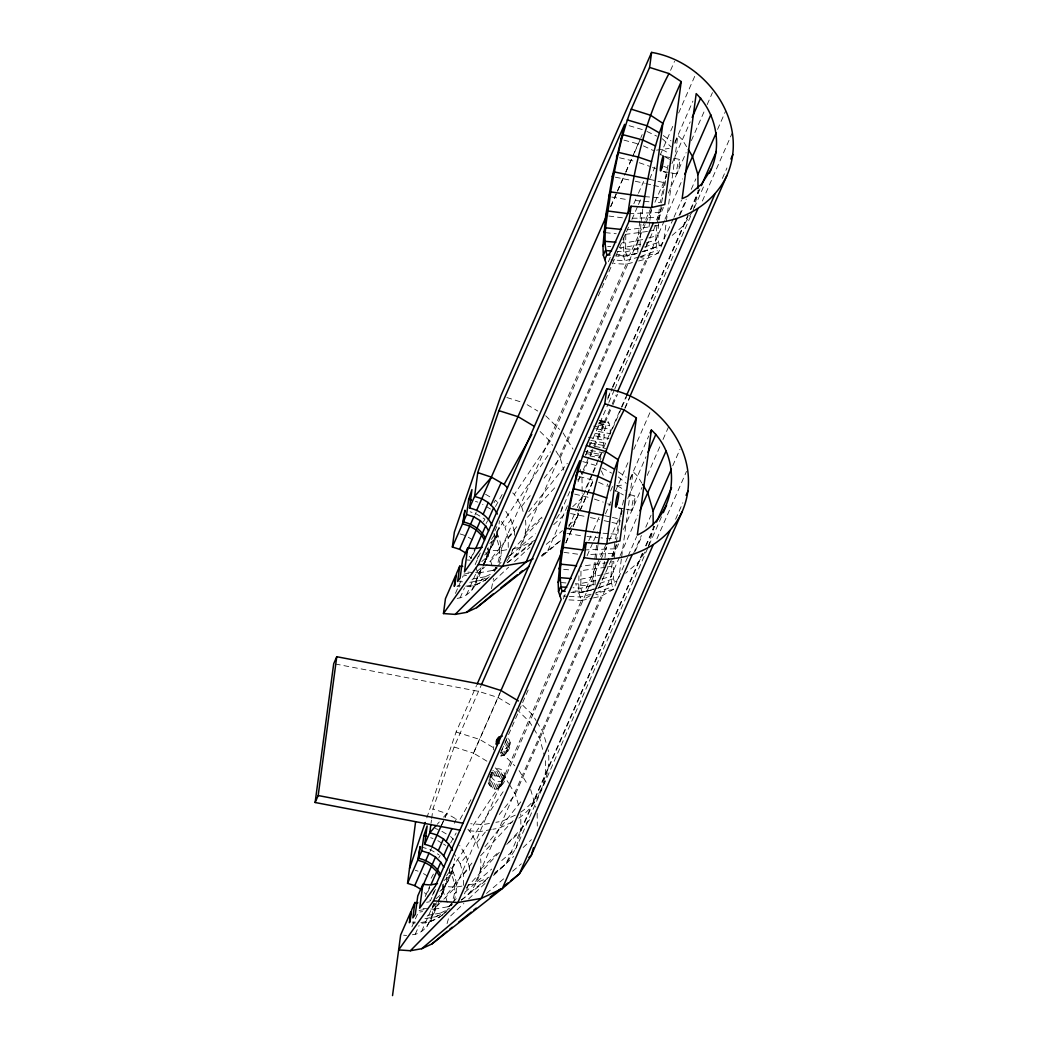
<?xml version="1.0" encoding="UTF-8"?>
<svg xmlns="http://www.w3.org/2000/svg" width="1048" height="1048" viewBox="0 0 1048 1048"><rect width="100%" height="100%" fill="white"/><g stroke="black" fill="none" stroke-linecap="round" stroke-linejoin="round"><path stroke-width="0.75" stroke-dasharray="5 3.75" d="M603.006 447.928L604.644 430.361L606.451 423.68L608.312 422.003C610.866 426.942 610.84 433.361 608.888 438.523L593.915 435.667M578.928 575.797L578.758 592.854L581.378 600.543L455.539 887.224L440.789 902.289M580.972 571.16L580.802 588.216L582.216 592.382L591.675 589.959M623.848 237.817L623.586 256.511L626.193 264.201L500.355 550.881L485.604 565.946M625.787 234.817L625.617 251.874L627.032 256.039L636.503 253.616M593.469 597.91L601.028 596.273L613.46 589.408C609.15 579.544 611.914 568.514 612.674 558.204M621.372 559.003L619.001 576.78L616.447 581.339L614.56 582.007L613.447 578.745L613.814 561.545L609.242 562.357M638.546 261.004L646.262 259.013L658.275 253.066C653.061 238.97 657.934 223.512 659.258 209.063M642.738 251.847L659.375 245.664C655.904 232.25 659.926 217.971 661.301 204.426M639.673 221.141L637.59 245.049L637.891 253.223M640.865 223.971L639.922 248.586L625.617 251.874L617.822 251.376M641.035 222.477L642.751 208.919M612.857 556.606L615.163 540.598M614.167 558.348L615.988 543.978M431.042 823.23L431.462 820.047M431.684 818.462L432.955 808.925L454.111 747.001L481.595 684.383M673.366 218.678L661.262 244.996L643.446 251.625L646.419 246.293L646.865 243.057M649.026 226.879L649.668 222.019M649.891 220.407L651.411 209.076M603.779 566.457L606.373 547.043M621.595 557.392L633.058 471.718L637.551 476.12L641.782 483.062M686.597 146.72L682.366 139.777L677.886 135.375L663.816 240.437L658.275 253.066L640.787 256.708M632.18 218.233L640.014 218.167L641.415 208.945M596.6 545.288L593.495 569.431L593.076 589.566M597.936 545.261L595.539 564.793L595.107 584.928L580.802 588.216L573.007 587.718M661.537 202.814L666.934 174.02M616.237 542.366L620.848 516.271M668.034 165.283L660.227 202.644L655.419 202.277M623.586 500.145L615.412 538.986L600.962 537.86M600.53 460.295L600.976 458.015L587.496 455.448M621.176 514.791L622.119 510.363M499.149 562.789C503.027 552.493 501.468 540.414 495.429 531.284M506.721 561.387L511.332 554.222L513.009 548.34M507.101 562.815C520.961 553.279 527.563 535.869 525.428 519.428L556.868 485.512M453.666 901.503C458.041 890.525 457.282 877.504 450.601 867.626M468.194 884.682L466.517 890.577L464.382 893.865M461.199 900.101C474.403 891.049 482.473 874.936 480.626 858.902M457.203 598.421C465.063 597.255 471.836 591.766 475.373 584.745C477.246 571.867 488.931 561.545 487.333 548.196M483.639 565.907L487.412 555.06M484.163 563.117C487.779 555.623 492.154 547.475 491.407 538.908M486.364 559.697L491.486 545.785M484.661 555.021C494.027 546.755 498.56 532.829 499.372 520.777M492.495 545.746L499.438 527.655M491.473 588.688L493.529 578.273M412.388 934.764C428.697 932.943 432.169 915.363 437.501 902.996M442.518 884.538L442.597 891.403L440.736 897.9L430.545 921.087M440.081 898.319L446.658 882.128L446.592 875.25M441.549 896.04L446.658 882.128M439.833 891.363C449.042 883.49 453.116 869.984 454.57 858.495M447.666 882.089L454.622 863.997M493.752 746.608L493.32 749.883M556.632 518.446L560.732 512.079L562.409 506.25M447.064 923.576L448.741 917.707L463.858 903.455M506.747 752.451L507.18 749.163L504.468 744.696L507.52 737.74C513.9 743.137 507.743 757.128 499.398 755.87L502.451 748.914M569.274 529.633L576.125 519.009L577.854 512.931M578.286 511.411L582.203 497.748L592.592 474.102M488.263 782.581C499.831 803.567 510.52 767.175 489.599 777.904M501.691 785.149C509.904 777.708 502.372 763.245 492.652 770.948M693.082 210.583L698.086 193.107L698.047 190.029M648.267 546.925L653.258 529.45L653.231 526.371M498.01 562.226C501.114 552.846 499.241 541.999 493.922 533.76M453.195 898.568C456.299 889.189 454.413 878.342 449.094 870.102M589.238 445.334L590.05 442.872M426.811 817.859L456.116 731.989L476.513 685.523M585.609 455.304L587.692 449.828L604.159 452.972M674.86 143.511L677.886 135.375M630.018 479.067L648.764 435.942M630.031 479.866L633.058 471.718M610.722 206.273L616.617 192.832M617.272 191.339L625.132 173.418M625.8 171.924L640.21 139.083M640.865 137.589L642.175 134.602M610.709 206.744L625.184 173.772M625.839 172.265L633.739 154.279M634.394 152.785L640.315 139.292M670.576 70.347L674.532 61.347M455.448 593.391L463.085 575.994L467.395 575.234M470.657 558.728L475.111 548.589M475.203 549.702L471.377 558.401L469.255 556.318M460.072 597.91L464.526 587.771M477.194 558.912L478.478 556.003M475.163 564.61L480.259 553.016M608.351 261.817L610.303 257.336M633.857 203.692L637.787 194.758M638.442 193.264L643.629 181.435M466.491 594.923L476.67 571.736L481.884 567.243L471.705 590.443M494.918 530.93L496.831 526.581M598.342 295.89L629.272 225.438M631.905 219.438L637.826 205.958M638.481 204.452L641.114 198.452M649.668 178.972L654.934 166.986M660.188 154.986L673.353 125.013M678.619 113.027L696.383 72.548M483.351 563.903L489.626 552.283M488.827 551.431L493.922 539.838L497.577 534.153M475.373 584.745L483.01 567.361M674.807 142.384L692.925 101.093M645.136 221.049L629.455 255.188L627.032 256.039L616.159 255.411M645.791 219.556L651.031 207.622M645.136 224.573L550.017 441.274L514.319 494.486L521.603 506.42L523.751 513.756M645.791 223.08L651.673 209.692M654.934 202.251L666.698 175.475M671.912 163.58L690.213 121.882M656.506 220.028L662.441 206.548M668.362 193.055L686.126 152.589M691.379 140.589L704.544 110.616M707.177 104.617L712.444 92.63M646.419 246.293L655.59 225.412M658.21 219.451L663.436 207.53M664.366 220.643L560.182 457.963L543.938 478.36M665.021 219.15L682.707 178.841M674.008 217.224L681.554 200.037M679.039 215.561L686.23 199.159M680.073 214.853L686.65 199.854M691.248 189.374L695.859 178.881M717.566 129.415L725.465 111.429M607.892 397.506L611.822 388.559M612.477 387.066L687.815 215.429M690.435 209.469L698.937 190.081M607.604 399.236L612.189 388.782M612.844 387.288L688.248 215.521M690.868 209.534L700.051 188.64M560.732 512.079L569.745 491.551M585.832 454.871L608.207 403.912M608.862 402.419L614.128 390.432M614.783 388.926L691.117 215.076M694.392 207.596L703.549 186.727M567.492 505.804L547.095 552.27L539.406 558.322M578.024 481.831L582.623 471.338M583.291 469.832L593.155 447.352M593.81 445.859L611.574 405.38M612.242 403.886L616.185 394.886M587.889 461.814L581.967 475.294L577.54 480.076M590.522 455.815L593.81 448.321M594.478 446.815L612.242 406.349M612.897 404.856L617.508 394.362M702.383 201.006L731.989 133.555M568.75 527.105L576.649 509.118M577.304 507.625L583.225 494.132M585.858 488.132L598.369 459.653M599.024 458.159L600.989 453.666M603.622 447.666L620.73 408.694M621.385 407.2L625.997 396.707M593.234 472.622L597.124 463.753M599.718 457.832L602.967 450.444M621.438 408.353L610.303 433.741L595.33 430.885M622.093 406.86L626.691 396.419M722.386 178.396L726.971 167.955M486.888 761.162L473.486 753.132L500.983 690.514M565.894 542.641L572.444 527.707M573.099 526.214L594.085 478.412M624.804 408.091L629.416 397.598M500.093 692.977L443.985 820.008M565.881 543.087L572.47 528.1M573.125 526.594L594.177 478.635M625.106 408.183L630.372 396.196M411.903 926.838L418.27 912.336L422.567 911.577M425.213 896.525L429.667 886.372M429.746 887.499L426.562 894.743L424.44 892.66M415.257 934.253L419.082 925.554M432.379 895.254L434.291 890.905M435.431 889.359L430.348 900.952L427.322 895.988M563.156 598.998L565.789 592.998M588.819 540.532L592.775 531.533M593.43 530.026L599.351 516.533M610.539 491.054L613.172 485.054M421.676 931.266L431.855 908.079L437.068 903.586L439.269 900.18M432.667 906.219L433.977 903.258M434.252 903.376L432.339 907.725L432.405 914.59M489.927 776.516L491.761 772.337C488.447 779.922 501.245 785.673 504.743 778.192M490.071 776.725L492.049 772.337M501.547 750.643L528.519 689.191M587.077 555.781L592.998 542.301M593.666 540.794L597.609 531.808M605.508 513.821L610.774 501.822M615.373 491.329L628.538 461.356M633.791 449.369L650.245 411.89M488.879 781.192L491.316 775.625M490.883 776.804L493.936 769.848M488.748 784.245L491.8 777.289M492.455 776.07L495.507 769.114M501.232 756.001L504.284 749.032L507.625 747.997L509.8 745.495M505.765 745.98L508.817 739.023M426.89 926.786L437.068 903.586M437.881 901.739L444.797 888.625M444.011 887.774L449.094 876.18L452.762 870.495M438.143 901.542L442.597 891.403M489.678 785.764L492.73 778.808M494.211 775.756L497.276 768.8M502.988 755.687L506.04 748.731M506.695 747.512L509.747 740.556M504.56 754.953L510.245 742.207M490.988 787.048L494.04 780.092M496.045 775.887L499.097 768.931M505.843 753.853L510.258 743.897M492.573 788.004L495.625 781.048M497.813 776.437L500.865 769.481M494.342 788.568L497.407 781.611M499.411 777.393L502.464 770.437M496.176 788.685L499.228 781.729M500.708 778.677L503.761 771.721M497.931 788.384L500.996 781.415M501.638 780.21L504.691 773.241M606.216 543.964L584.64 591.531L582.216 592.382L572.889 591.845M499.516 787.651L505.188 774.904M500.787 786.55L505.202 776.594M600.19 561.217L505.202 777.616L469.504 830.828L476.774 842.762L478.517 848.684M600.845 559.724L606.74 546.283M609.36 540.309L622.473 510.455M627.713 498.507L646.053 456.731M611.691 556.383L616.958 544.384M623.534 529.397L641.966 487.425M647.219 475.438L660.384 445.466M663.017 439.466L668.938 425.973M618.621 543.873L598.631 587.967M619.538 556.999L515.367 794.305L498.101 815.986M620.193 555.505L637.878 515.197M627.503 557.405L613.46 589.408L595.958 593.05M628.158 555.912L636.673 536.524M633.568 553.396L641.415 535.502M635.245 551.196L641.835 536.196M645.778 527.21L651.044 515.223M672.75 465.757L679.995 449.264M642.345 553.265L506.079 863.709L493.228 874.766M645.62 545.812L654.122 526.424M642.778 553.357L520.922 830.946L515.917 848.422L506.079 863.709L494.918 872.617M646.053 545.877L654.568 526.476M647.612 548.418L515.917 848.422L498.966 862.884M648.922 545.432L662.009 515.616M656.899 538.842L686.505 471.39M675.606 519.219L682.811 502.804M474.914 514.987L476.237 512.014M430.099 851.33L431.422 848.356M441.339 825.968L443.33 821.501M441.522 825.012L446.723 813.549L458.29 820.217M454.387 823.283L456.286 819.077M483.521 521.655L484.923 519.127L475.464 513.468L470.185 511.83M494.001 502.699L495.403 500.171L497.407 502.149M486.076 523.568L487.648 520.725M495.494 506.551L503.341 492.364M460.072 819.353L471.941 797.895M438.706 857.998L440.094 855.469M431.147 878.185L433.414 874.084M450.666 842.893L456.168 832.964M448.374 908.498C442.099 917.838 430.872 922.45 419.96 923.511M494.473 571.383L497.145 567.23M692.27 211.853L683.244 225.87L669.227 237.935M484.084 563.837L485.551 561.558M644.992 552.021L638.429 562.213L625.577 573.269M450.981 905.655L452.317 903.572M494.001 570.872L496.084 567.675M449.88 906.153L451.256 904.018M491.473 539.458L550.396 451.767M446.658 875.8L504.664 789.458M508.267 547.37L508.188 538.043L505.005 527.262L510.979 519.743L504.507 509.118M521.603 506.42L531.755 493.66M463.478 885.337L463.36 874.386L460.19 863.604L466.164 856.085L459.692 845.461M476.774 842.762L485.918 831.287M496.477 537.925L498.18 535.79M492.101 565.959L490.307 559.868L518.577 524.432M528.729 511.712L567.322 463.347M451.662 874.268L453.365 872.133M447.286 902.302L445.492 896.21L472.74 862.059M484.936 846.784L521.498 800.973M437.186 824.357L439.295 821.946M443.54 817.152L446.723 813.549L432.955 808.925M508.188 538.043L514.398 531.336L510.979 519.743M463.36 874.386L469.583 867.679L466.164 856.085M480.613 855.771L513.14 820.676M499.32 547.567L501.088 545.667M496.556 567.204L493.451 570.544L492.56 567.492M497.669 566.012L503.21 560.038M512.092 550.488L542.039 518.262M454.505 883.909L456.273 882.01M451.74 903.546L448.636 906.887L447.732 903.835M452.841 902.354L458.395 896.381M466.164 888.023L499.438 852.221M508.306 842.671L530.498 818.802M475.674 572.667L478.792 572.889L484.464 567.099M430.859 909.022L433.977 909.232L439.649 903.442M525.572 532.646L543.283 515.865M480.744 868.989L499.647 851.081M506.734 844.374L520.922 830.946L520.738 814.034M493.569 581.365L508.673 567.112M514.607 561.518L530.026 546.977M553.737 524.603L564.413 514.529M572.719 506.708L582.203 497.748L582.151 492.94M468.6 898.974L486.39 882.193M493.503 875.486L513.664 856.465M523.149 847.518L531.454 839.684M499.424 557.353L501.193 555.676M454.596 893.695L456.378 892.018M485.29 580.094L487.621 578.064M486.482 579.177L489.324 576.728M441.666 915.52L444.509 913.07M489.744 543.427L493.922 539.838M481.792 561.558L485.958 557.968M560.497 540.742L547.095 552.27L541.502 554.877M520.712 812.148C540.965 798.668 551.497 773.843 548.222 749.87M443.88 880.674L449.094 876.18M518.826 818.108C537.821 805.113 548.038 781.572 545.183 758.817M435.929 898.804L441.143 894.311M433.715 905.328L436.846 902.629M507.73 557.3L511.332 554.222M521.996 545.143L535.305 533.773M477.168 881.486L491.695 869.08M485.145 576.767L472.871 578.955L469.53 582.361L480.953 580.33L485.145 576.767L493.228 572.994M478.792 572.889L492.586 570.439L496.28 567.309M509.8 555.807L519.638 547.449L535.436 540.1M440.33 913.109L428.043 915.297L424.702 918.703L436.138 916.673L440.33 913.109L449.867 908.668M433.977 909.232L447.771 906.782L451.465 903.651M464.985 892.149L474.823 883.792L489.18 877.111M546.244 544.37L562.435 530.629M568.658 525.349L576.125 519.009M486.495 893.407L503.918 878.604M512.629 871.202L521.341 863.801M474.993 585.347L485.538 580.003L474.993 585.347L464.775 587.168M430.178 921.69L440.723 916.345M514.948 556.069L532.305 542.209M470.133 892.411L487.477 878.552M541.358 555.702L560.353 540.611M507.481 562.684L531.768 543.48M461.382 900.035L485.669 880.831M568.972 599.901L581.378 600.543L593.076 594.098M480.953 580.33L488.761 576.675M436.138 916.673L446.356 911.917M492.586 570.439L498.193 567.82M447.771 906.782L453.378 904.162M515.236 815.161L502.306 821.174L495.874 822.313M512.184 822.117L499.254 828.13L492.822 829.269M640.708 256.485L657.332 250.302M597.923 588.19L616.447 581.339M595.88 592.827L612.517 586.644M659.375 245.664L661.262 244.996M644.507 247.04L658.262 242.402M642.476 251.677L656.231 247.04M599.692 583.382L613.447 578.745M599.181 587.509L611.403 583.382M642.686 239.586L625.289 242.966L622.171 242.717M648.817 237.909L658 235.42M640.656 244.223L623.259 247.603L620.141 247.354M646.786 242.56L655.969 240.058M602.469 574.671L580.474 579.308L577.356 579.059M604.002 574.265L613.185 571.763M595.84 580.566L578.431 583.946L575.313 583.697M601.958 578.902L611.154 576.4M632.363 262.603L626.193 264.201L613.787 263.559M637.223 253.21L629.455 255.188L617.076 254.454M639.188 257.048L625.001 260.677L611.01 259.878M597.072 588.36L584.64 591.531L572.247 590.797M591.216 594.203L580.186 597.019L569.3 596.404M636.293 253.59L623.586 256.511L615.792 256.013M591.478 589.932L578.758 592.854L570.964 592.356M638.808 248.009L632.704 249.385L620.39 248.52M593.98 584.352L587.889 585.727L575.575 584.863M581.378 600.543L591.963 598.238M465.731 586.212L476.185 584.352M420.903 922.554L431.37 920.694M647.965 227.102L627.673 229.761M654.057 226.014L658.629 225.202M647.454 231.464L624.045 234.569M648.974 231.189L656.585 229.839M607.722 562.632L581.26 566.261M605.679 567.269L579.23 570.911M607.198 566.994L611.77 566.182M506.787 549.741L500.355 550.881L488.041 550.017M513.206 548.589L519.638 547.449L646.262 259.013L640.603 257.441M463.897 574.134L469.635 573.112M489.455 823.466L483.023 824.606L470.709 823.741M491.224 829.558L479.971 831.562L466.124 830.592M461.971 886.084L455.539 887.224L443.225 886.359M468.391 884.931L474.823 883.792L601.028 596.273L595.709 593.967M426.641 902.289L429.51 901.791M419.082 910.476L426.248 909.206M656.598 150.139L669.187 148.423M616.499 485.84L624.372 484.766M660.083 212.443L629.507 213.622M640.014 218.167L658.039 217.08M615.255 548.785L583.12 549.977M613.224 553.423L587.352 554.575M563.077 596.037L567.741 596.312M459.273 581.627L462.509 581.823M467.041 559.973L470.028 560.182M403.611 935.222L406.598 935.432M467.866 572.116L474.115 572.562M423.051 908.459L429.3 908.904M457.596 585.596L460.308 585.793M456.967 586.579L459.758 586.788M412.781 921.939L415.493 922.135M412.152 922.921L414.942 923.131M644.612 196.631L662.271 198.007M649 201.766L633.32 200.338M603.006 533.222L609.425 533.72M611.023 533.851L617.442 534.349M607.657 246.359L610.774 246.608M561.283 582.57L565.959 582.95M586.959 536.524L597.753 537.611M605.364 232.643L616.263 233.756M563.654 569.3L571.448 570.099M608.822 216.032L622.8 217.866M564.007 552.375L577.972 554.209M611.705 197.063L627.149 199.605M566.889 533.406L582.334 535.947M664.877 156.571L672.24 157.973M673.707 158.261L679.602 159.375A7.441 0.838 -79.2 0 1 678.056 170.863A7.441 0.838 -79.2 0 1 676.785 169.763A7.441 0.838 -79.2 0 1 679.602 159.375M663.45 171.427L669.345 172.553M670.812 172.828L676.707 173.955M599.325 420.287L608.312 422.003M599.914 420.759L607.408 422.187M600.111 421.479L609.098 423.196M599.233 423.68L609.713 425.671M598.015 425.082L605.508 426.51M593.653 426.13L610.133 429.274M595.657 428.645L604.644 430.361M594.923 433.296L603.91 435.012M588.4 437.278L603.373 440.134M590.849 440.409L607.316 443.553M589.579 442.832L603.045 445.4M595.225 446.487L605.705 448.479M585.334 451.518L601.801 454.662M586.304 453.574L602.783 456.731M628.892 494.604L634.774 495.73A7.441 0.838 -79.2 0 1 633.241 507.206A7.441 0.838 -79.2 0 1 631.97 506.105A7.441 0.838 -79.2 0 1 634.774 495.73M618.634 507.769L624.529 508.896M625.997 509.171L631.879 510.297M335.294 663.987L478.543 691.339L497.918 697.47L512.668 706.3M598.958 422.252L606.451 423.68M615.346 177.191L630.7 180.256M570.531 513.533L587.404 516.913M598.565 423.458L606.019 424.99M635.245 181.238L644.31 183.243M590.43 517.581L599.495 519.585M649.419 179.3L665.035 182.889M645.817 183.583L652.066 185.011M653.625 185.378L663.004 187.527M604.604 515.642L610.853 517.083M612.412 517.437L620.22 519.232M604.12 520.633L610.368 522.074M611.94 522.428L618.189 523.869M619.512 157.776L636.267 161.706M574.684 494.119L591.452 498.049M623.914 140.118L639.031 144.166M579.086 476.473L594.216 480.508M629.114 125.695L642.647 129.677M582.793 461.592L599.325 466.465M475.464 501.389L477.823 502.123M430.649 837.732L432.994 838.466M421.44 846.954L430.649 849.81L438.916 854.762M435.3 828.549L438.09 829.427M506.839 397.506L521.563 402.17M460.046 533.917L465.731 535.711M456.116 731.989L479.696 739.443L494.263 748.167M454.111 747.001L473.486 753.132M415.231 870.259L418.073 871.15M639.215 162.728L649.524 166.278M594.399 499.071L603.242 502.123M663.672 166.344L666.698 167.523M652.55 167.457L655.576 168.636M663.148 171.571L666.174 172.75M607.735 503.8L610.761 504.979M618.32 507.913L621.346 509.092M643.407 145.908L653.441 150.571M598.591 482.25L607.198 486.246M646.944 131.458L656.742 136.122M602.063 467.945L611.652 473.106M662.179 149.576L668.873 153.218M660.148 154.213L664.157 156.401M665.506 157.135L669.515 159.322M617.364 485.918L625.394 490.294M615.32 490.556L619.342 492.743M620.678 493.477L623.364 494.931M490.503 509.04L482.604 504.324M443.566 844.125L445.688 845.382M527.157 404.685L537.755 411.039M468.299 537.244L473.408 540.309M423.471 873.587L428.58 876.652M485.525 494.25L491.63 497.918M441.929 831.326L446.815 834.274M437.789 840.666L441.444 842.88M663.227 135.533L670.982 140.851M618.399 471.875L626.154 477.194M618.281 476.971L626.363 483.416M662.349 138.781L671.231 146.969M512.708 492.901L514.319 494.486M467.88 829.243L469.504 830.828M545.707 415.794L559.606 429.457M540.126 431.553L550.017 441.274L552.558 445.439M522.795 705.278L532.685 714.998L536.078 720.552M516.441 708.998L529.633 721.954L533.026 727.509M500.892 752.136L514.791 765.8M495.311 767.896L505.202 777.616L508.581 783.17M450.588 836.514L453.588 839.474M501.403 521.419L505.005 527.262M460.19 863.604L454.151 853.701M563.077 432.876L572.981 449.107M555.951 451.007L560.182 457.963L563.759 470.08M485.827 552.519L490.307 559.868M536.917 721.954L542.851 731.674L546.427 743.805M533.864 728.91L539.799 738.644L544.357 755.713M519.087 770.568L528.153 785.45M509.433 784.572L515.367 794.305L518.943 806.423M441.758 890.093L445.492 896.21M601.316 470.853L603.307 475.229M607.303 483.993L608.626 486.914M580.238 469.399L581.967 475.294L582.138 491.342M475.962 567.322L477.154 571.383L477.233 578.247M530.629 789.511L535.856 807.222M537.166 813.248L537.297 826.073M494.289 533.746L494.355 539.248M488.171 547.711L488.224 553.2M449.461 868.713L449.526 875.591M443.343 884.054L443.409 889.542M514.398 531.336L514.424 535.318M469.583 867.679L469.596 870.338"/><path stroke-width="1.5" d="M437.474 883.647L430.296 884.931L422.855 884.407L419.659 908.236L435.523 885.822L561.217 599.508L558.505 591.544L558.165 582.321L560.903 551.969L567.453 512.917L579.793 460.701L481.595 684.383L336.762 656.716L333.709 663.685L315.121 802.493L459.954 830.16M482.29 547.305L475.111 548.589L467.67 548.065L464.474 571.894L480.351 549.48L606.032 263.153L603.321 255.201L602.98 245.979L605.718 215.626L612.281 176.575L624.608 124.358L498.927 410.659L477.77 472.583L474.587 496.411L469.491 508.018C479.277 510.075 487.975 516.507 492.285 525.611M440.579 874.661C436.335 866.08 427.767 860.343 418.545 858.312L420.13 846.548L417.733 860.172L424.938 862.452L431.422 866.329L421.244 889.529L414.759 885.639L407.554 883.359L415.598 821.737M315.121 802.493L318.186 795.537L336.762 656.716M529.161 566.379L476.63 607.67L466.517 612.373L455.199 614.39L443.461 613.565L445.452 598.67L455.644 575.47L454.177 586.369L454.871 585.387L456.456 573.623L459.705 566.195L462.692 566.405M485.407 538.318C481.163 529.738 472.596 524 463.373 521.97L464.945 510.206L462.548 523.83L469.766 526.109L476.251 529.987L466.072 553.187L459.587 549.296L452.369 547.017L454.36 532.122L500.944 395.646L651.607 52.4C706.064 61.465 750.407 122.092 726.801 175.763L630.071 396.092M392.528 995.6L400.637 935.013L410.816 911.812L409.362 922.712L410.056 921.729L411.628 909.965L414.89 902.538L417.864 902.747M459.705 566.195L457.662 581.535L460.111 578.064L462.574 559.658L467.67 548.065M463.373 521.97L466.622 514.542L468.679 499.215L471.954 489.613L469.491 508.018M414.89 902.538L412.833 917.878L415.296 914.406L417.759 896.001L422.855 884.407M418.545 858.312L421.807 850.884L423.864 835.557L427.139 825.955L424.676 844.361C433.898 846.391 442.466 852.116 446.71 860.709M430.833 824.815L429.772 832.754L424.676 844.361M443.461 613.565L478.333 564.505L629.01 221.259L631.014 206.233L651.031 207.622L664.746 204.543L681.213 81.6L668.978 73.556L649.603 67.426L651.607 52.4M584.195 557.601L586.199 542.576L606.216 543.964L619.931 540.886L636.385 417.942L624.163 409.899L604.788 403.768L606.792 388.743C661.249 397.808 705.592 458.435 681.973 512.105L531.297 855.351L519.323 873.94L502.28 888.612L431.815 944.012L421.702 948.715L410.384 950.733L398.646 949.907L433.518 900.848L584.195 557.601C622.198 564.911 665.048 548.261 681.973 512.105M651.62 207.465L662.886 123.337L681.213 81.6M606.805 543.807L618.071 459.679L636.385 417.942M651.384 429.981L637.328 535.03C677.244 517.07 682.549 458.631 651.384 429.981L650.074 432.955M642.987 207.386C647.494 178.959 652.694 150.349 662.886 123.337L650.651 115.293L631.276 109.162C621.019 135.768 615.779 163.973 610.643 191.915C608.6 212.6 601.893 234.307 606.831 254.887L604.788 259.524M598.159 543.729C602.666 515.302 607.866 486.691 618.071 459.679L605.836 451.636L586.461 445.505C576.204 472.111 570.964 500.315 565.828 528.258C563.785 548.942 557.064 570.649 562.003 591.229L559.973 595.867M711.395 168.833C722.164 143.628 715.561 112.778 696.2 93.626L682.143 198.688L687.54 196.173L701.557 184.121L711.395 168.833L709.444 173.3M533.471 847.753L531.297 855.351L528.808 857.461M409.545 868.465L425.252 822.457M631.276 109.162L649.603 67.426M620.888 139.319L622.918 134.681L642.581 139.934L655.485 145.934M616.46 157.056L618.49 152.418L638.311 157.069L651.568 161.641M612.281 176.575L614.311 171.938L647.861 178.933M452.369 547.017L462.548 523.83M608.613 196.552L610.643 191.915L644.612 196.631M605.718 215.626L607.761 210.989L627.935 213.635C634.499 165.191 645.922 117.062 668.978 73.556M459.587 549.296L469.766 526.109M470.578 524.249L473.84 516.821L466.622 514.542M476.709 510.297L606.137 216.726M603.805 232.486L605.836 227.835L621.412 229.447M477.063 528.126L480.325 520.712L473.84 516.821M483.194 514.175L488.276 502.582L481.792 498.691L474.587 496.411L491.538 477.207L504.101 484.438L507.442 487.726M602.98 245.979L605.024 241.341L615.936 242.219M603.321 255.201L605.351 250.564L611.587 250.97M475.831 548.261L481.556 535.214L476.251 529.987M482.381 533.353L485.63 525.939L480.325 520.712M488.499 519.402L493.595 507.808L488.276 502.582M631.014 206.233L612.7 247.983L609.333 253.996L606.831 254.887L609.936 255.057M692.178 117.415L700.68 98.027M726.801 175.763C713.387 203.915 683.964 221.01 653.349 222.962L502.673 566.195L455.199 614.39M684.672 174.374L710.845 114.717M676.798 218.783L526.135 562.029L466.517 612.373M698.034 188.496L697.889 174.649L716.216 132.9M477.181 684.016L606.792 388.743M586.461 445.505L604.788 403.768M701.348 185.653L716.4 151.357M576.059 475.661L578.103 471.024L597.766 476.277L610.657 482.276M571.645 493.398L573.675 488.761L593.482 493.411L606.74 497.983M617.495 391.9L697.771 209.037M567.453 512.917L569.496 508.28L603.032 515.288M407.554 883.359L417.733 860.172M563.798 532.895L565.828 528.258L599.797 532.974M626.652 395.201L714.828 194.352M730.915 158.995L732.88 154.514M560.903 551.969L562.946 547.331L583.12 549.977C589.683 501.534 601.107 453.404 624.163 409.899M414.759 885.639L424.938 862.452M425.763 860.591L429.012 853.164L421.807 850.884M431.881 846.64L440.867 826.44M518.406 700.955L500.983 690.514L561.296 553.095M558.99 568.828L561.021 564.178L576.596 565.789M432.248 864.469L435.496 857.054L429.012 853.164M438.365 850.518L443.461 838.924L436.977 835.033L429.772 832.754L436.125 825.549M558.165 582.321L560.195 577.684L571.121 578.562M558.505 591.544L560.536 586.906L566.771 587.312M431.016 884.604L436.741 871.556L431.422 866.329M437.553 869.696L440.815 862.281L435.496 857.054M443.684 855.744L448.78 844.151L443.461 838.924M496.49 741.028L498.992 737.15L502.32 736.102M498.992 737.15L495.94 744.106L499.267 743.058M497.512 743.373L500.564 736.417M586.199 542.576L567.872 584.326L564.505 590.338L562.003 591.229L565.121 591.399M648.018 452.264L655.865 434.37M608.534 559.304L457.858 902.538L410.384 950.733M639.856 510.717L666.03 451.059M631.983 555.126L481.307 898.372L421.702 948.715M653.218 524.838L653.074 510.992L671.388 469.242M656.533 521.996L671.585 487.7M663.305 512.629L666.58 505.175M652.956 545.379L502.28 888.612L481.307 898.372L457.858 902.538L433.518 900.848M670 530.694L519.323 873.94L510.468 880.988M686.086 495.337L688.051 490.857M490.936 505.188L501.114 482.735M446.121 841.531L451.845 828.903M504.101 484.438L531.781 434.383M497.708 738.25L496.359 741.237L496.857 744.591M476.63 607.67L493.241 593.928M431.815 944.012L447.155 931.279M500.839 587.889L517.306 574.815M519.834 572.798L522.363 570.793M449.697 929.262L452.225 927.257M458.552 922.227L471.22 912.166M473.748 910.149L476.277 908.144M490.202 897.075L500.341 889.032M504.14 886.019L507.939 882.992M533.118 558.781L526.135 562.029L502.673 566.195L478.333 564.505M629.01 221.259L653.349 222.962M318.186 795.537L463.019 823.204M627.28 119.93L646.786 125.681L659.349 132.86M582.465 456.273L601.971 462.024L614.521 469.203M498.927 410.659L518.315 416.79L534.388 426.431M481.595 684.383L500.983 690.514M468.679 499.215L471.39 500.079M423.864 835.557L426.575 836.422M491.538 477.207L477.77 472.583M688.3 149.51L692.532 156.453L697.889 174.649M642.634 484.464L647.716 492.796L653.074 510.992M493.595 507.808L497.381 514.018M485.63 525.939L488.656 530.904M481.556 535.214L484.582 540.179M448.78 844.151L452.553 850.36M440.815 862.281L443.841 867.246M436.741 871.556L439.767 876.521M617.049 504.114A7.441 0.838 -79.2 0 0 618.582 492.626A7.441 0.838 -79.2 0 0 615.779 503.014A7.441 0.838 -79.2 0 0 617.049 504.114M661.864 167.772A7.441 0.838 -79.2 0 0 663.41 156.283A7.441 0.838 -79.2 0 0 660.594 166.671A7.441 0.838 -79.2 0 0 661.864 167.772"/></g></svg>
